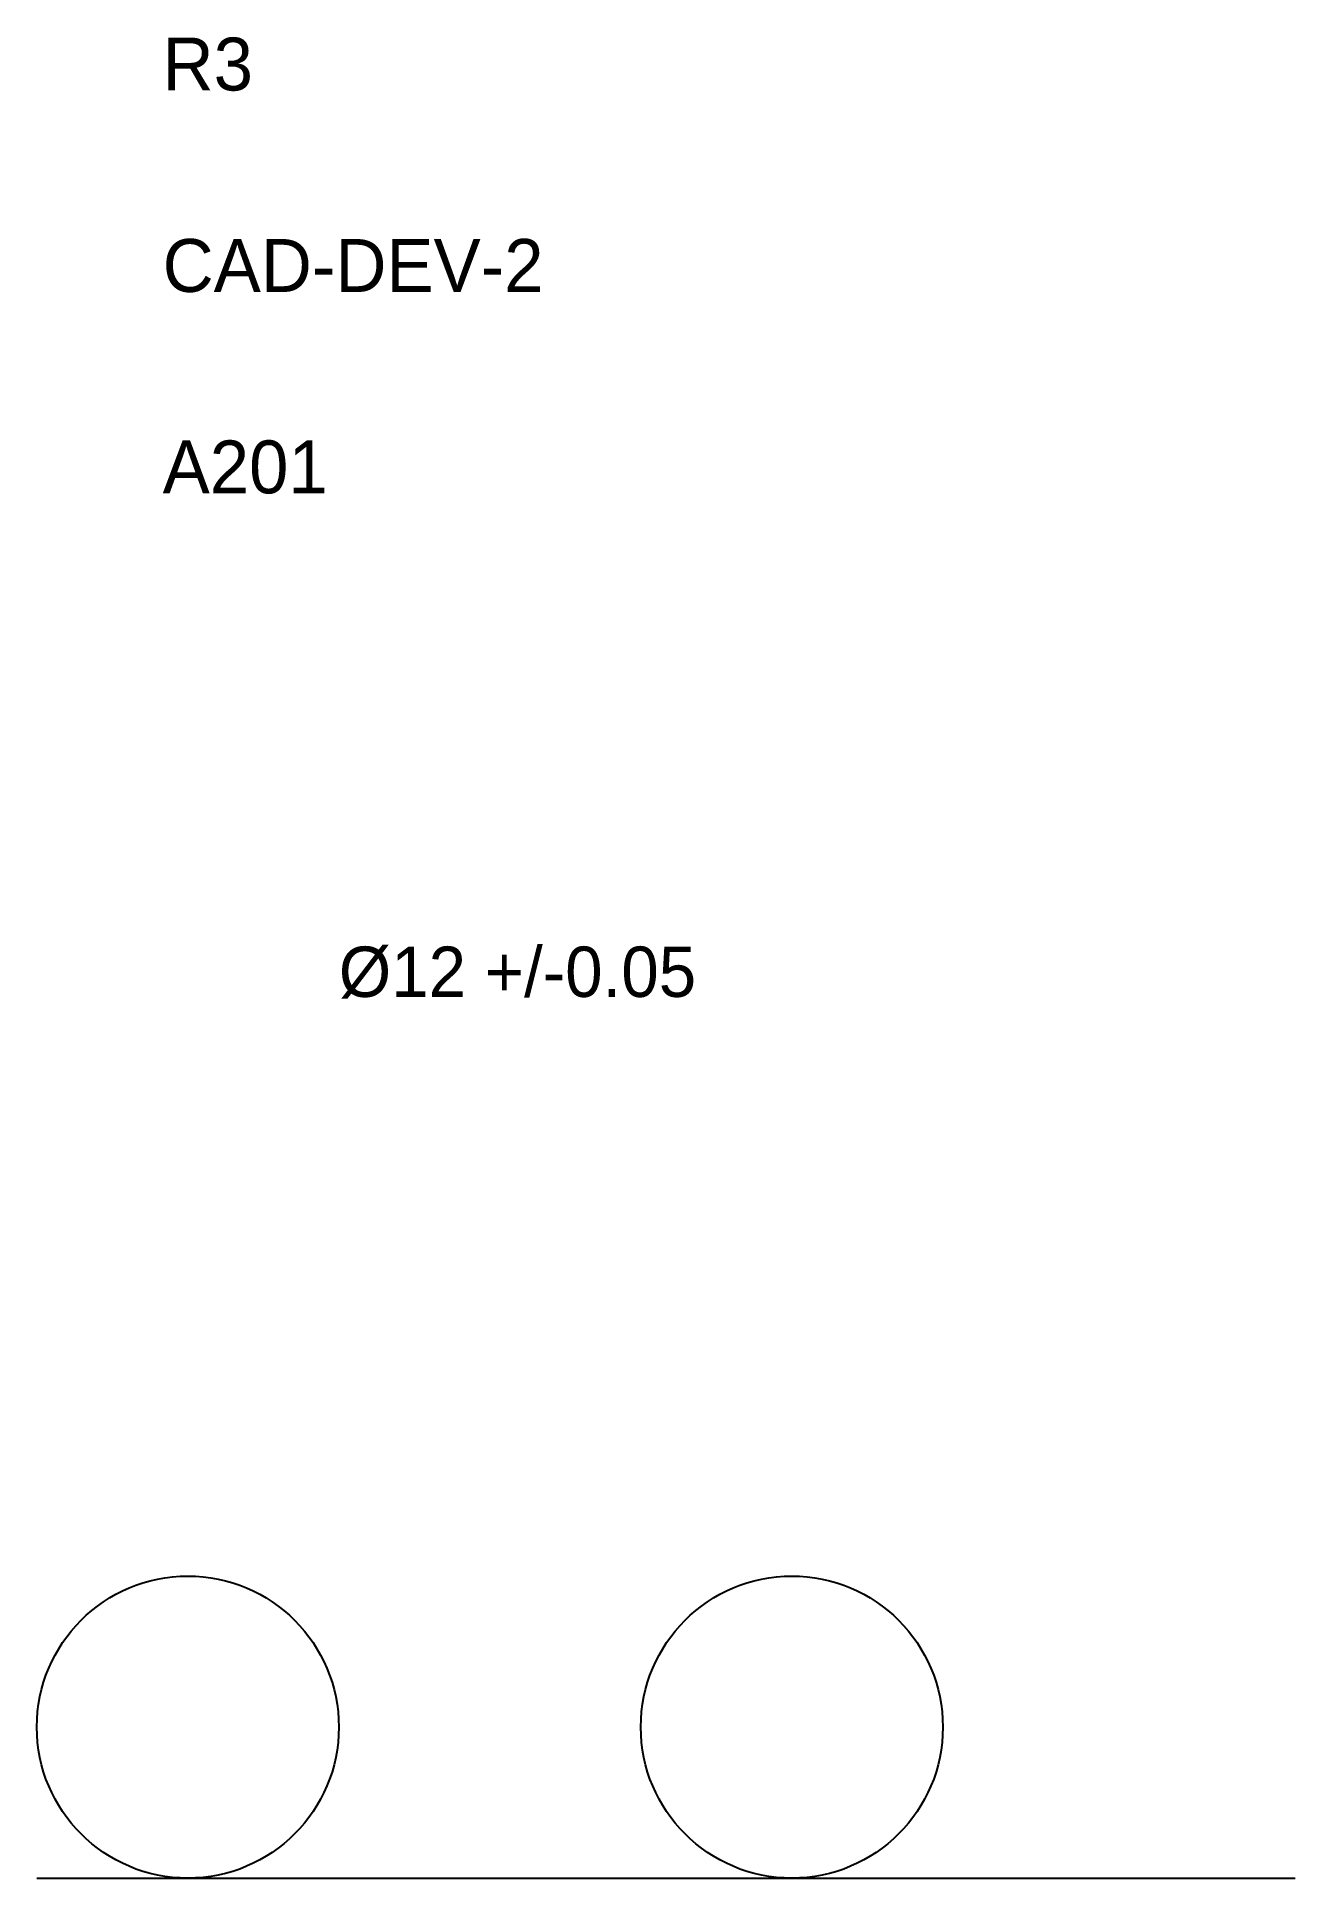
# Model space of a CAD drawing. Header units: millimetres. Extents: x 10 to 60, y 0 to 73.1.
import ezdxf

# ---------------------------------------------------------------- set-up
doc = ezdxf.new("R2010")
doc.units = ezdxf.units.MM
for name, color, linetype in [('DM_DIAMETER', 7, 'Continuous'), ('DM_DRAWING_ID', 7, 'Continuous'), ('DM_PART_ID', 7, 'Continuous'), ('DM_REVISION', 7, 'Continuous'), ('GEOMETRY', 7, 'Continuous')]:
    doc.layers.add(name, color=color, linetype=linetype)

msp = doc.modelspace()

# ---------------------------------------------------------------- linework, layer by layer
at = {"layer": 'GEOMETRY'}
msp.add_line((10, 0), (60, 0), dxfattribs=at)
for centre in [(16, 6), (40, 6)]:
    msp.add_circle(centre, 6, dxfattribs=at)

# ---------------------------------------------------------------- texts
at = {"layer": 'DM_DIAMETER'}
msp.add_text('%%c12 +/-0.05', height=2, dxfattribs=at).set_placement((22, 35))
at = {"layer": 'DM_DRAWING_ID'}
msp.add_text('CAD-DEV-2', height=2.1, dxfattribs=at).set_placement((15, 63))
at = {"layer": 'DM_PART_ID'}
msp.add_text('A201', height=2.1, dxfattribs=at).set_placement((15, 55))
at = {"layer": 'DM_REVISION'}
msp.add_text('R3', height=2.1, dxfattribs=at).set_placement((15, 71))

doc.saveas('drawing.dxf')
